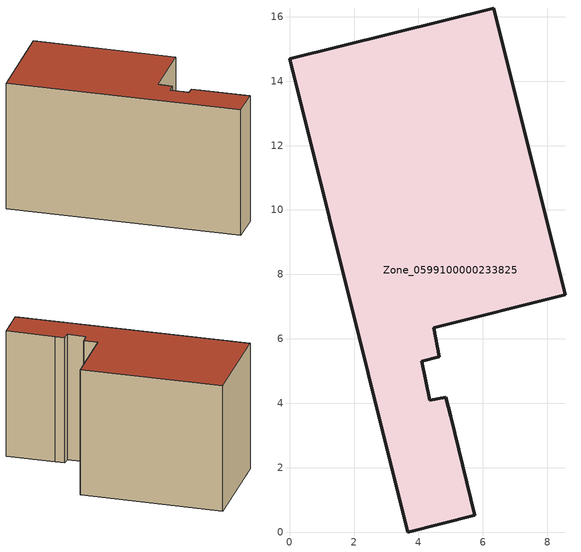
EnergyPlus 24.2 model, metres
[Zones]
Zone_0599100000233825
 floor ground (C_G): 4.47,6.35 4.65,5.44 4.11,5.3 4.36,4.09 4.84,4.18 5,3.6 5.75,0.52 3.66,0 0,14.69 6.34,16.27 8.56,7.37 z0
 wall outside (C_F): 4.65,5.44 4.47,6.35 8.56,7.37 6.34,16.27 0,14.69 3.66,0 5.75,0.52 5,3.6 4.84,4.18 4.36,4.09 4.11,5.3 4.65,5.44 z0:8.57
 roof outside (C_R): 4.36,4.09 4.11,5.3 4.65,5.44 4.47,6.35 8.56,7.37 6.34,16.27 0,14.69 3.66,0 5.75,0.52 5,3.6 4.84,4.18 z8.57
[BUILDING]
Pand.0599100000233825: North Axis=0; Terrain=City; Loads Convergence Tolerance Value=0.04; Temperature Convergence Tolerance Value=0.4; Solar Distribution=FullExterior; Maximum Number of Warmup Days=25; Minimum Number of Warmup Days=1
[Site:Location]
Rotterdam.The.Hague.AP_ZH_NLD Design_Conditions: Latitude=51.96; Longitude=4.45; Time Zone=1; Elevation=-4.5
[SITE:GROUNDTEMPERATURE:BUILDINGSURFACE]
18, 18, 18, 18, 18, 18, 18, 18, 18, 18, 18, 18
[MATERIAL] Thermal Absorptance=0.9; Solar Absorptance=0.7; Visible Absorptance=0.7
Name | Roughness | Thickness | Conductivity | Density | Specific Heat
G.TI.1965-1974 | MediumSmooth | 0.15 | 0.882353 | 540 | 1210
F.TI.1965-1974 | Rough | 0.3 | 0.697674 | 1920 | 840
R.TI.1965-1974 | MediumRough | 0.2 | 0.232558 | 1500 | 1000
[CONSTRUCTION]
C_G: G.TI.1965-1974
C_F: F.TI.1965-1974
C_R: R.TI.1965-1974
[ZONE]
Zone_0599100000233825: Type=1; Multiplier=1; Ceiling Height=Autocalculate; Volume=Autocalculate; Floor Area=autocalculate; Part of Total Floor Area=Yes
[ZONEINFILTRATION:DESIGNFLOWRATE]
Infil_Zone_0599100000233825: Zone or ZoneList or Space or SpaceList=Zone_0599100000233825; Schedule=AlwaysOn; Design Flow Rate Calculation Method=Flow/Area; Flow Rate per Floor Area=0.003; Constant Term Coefficient=1; Temperature Term Coefficient=0; Velocity Term Coefficient=0; Velocity Squared Term Coefficient=0
[HVACTEMPLATE:ZONE:IDEALLOADSAIRSYSTEM]
Zone_0599100000233825: Maximum Heating Supply Air Temperature=50; Minimum Cooling Supply Air Temperature=13; Maximum Heating Supply Air Humidity Ratio=0.0156; Minimum Cooling Supply Air Humidity Ratio=0.0077; Heating Limit=NoLimit; Cooling Limit=NoLimit; Dehumidification Control Type=ConstantSensibleHeatRatio; Cooling Sensible Heat Ratio=0.7; Dehumidification Setpoint=60; Humidification Control Type=None; Humidification Setpoint=30; Outdoor Air Method=None; Outdoor Air Flow Rate per Person=0.00944; Outdoor Air Flow Rate per Zone Floor Area=0; Outdoor Air Flow Rate per Zone=0; Demand Controlled Ventilation Type=None; Outdoor Air Economizer Type=NoEconomizer; Heat Recovery Type=None; Sensible Heat Recovery Effectiveness=0.7; Latent Heat Recovery Effectiveness=0.65
[ZONECONTROL:THERMOSTAT]
ThermostatControl_Zone_0599100000233825: Zone or ZoneList=Zone_0599100000233825; Control Type Schedule=DualSetpointControlType; Control 1=Thermostat_Zone_0599100000233825; Temperature Difference Between Cutout And Setpoint=0
[THERMOSTATSETPOINT:DUALSETPOINT]
Thermostat_Zone_0599100000233825: Heating Setpoint Temperature Schedule=HeatingSetpoint_Zone_0599100000233825; Cooling Setpoint Temperature Schedule=CoolingSetpoint_Zone_0599100000233825
[SCHEDULE:COMPACT]
HeatingSetpoint_Zone_0599100000233825: Through: 12/31, For: AllDays, Until: 24:00, 21
CoolingSetpoint_Zone_0599100000233825: Through: 12/31, For: AllDays, Until: 24:00, 24
DualSetpointControlType: Through: 12/31, For: AllDays, Until: 24:00, 4
AlwaysOn: Through: 12/31, For: AllDays, Until: 24:00, 1
